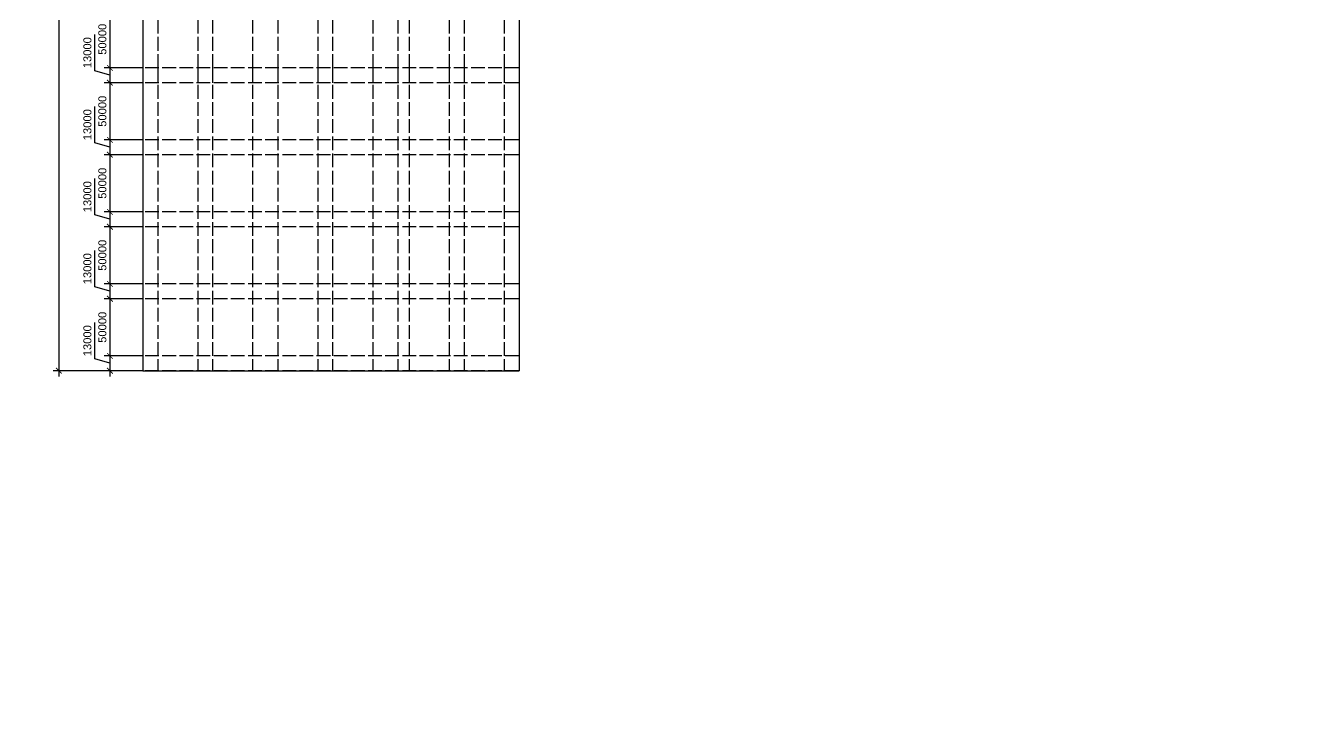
# Model space of a CAD drawing. Header units: millimetres. Extents: x -14568604 to 2614826, y -15966657 to 4339860.
# Drawn here: x -12661522 to -11545496, y 463822 to 1071884 of the extents above; entities that cross this region are included whole.
import ezdxf

# ---------------------------------------------------------------- set-up
doc = ezdxf.new("R2010")
doc.units = ezdxf.units.MM
doc.linetypes.add('ACAD_ISO02W100', pattern=[15, 12, -3])
doc.layers.add('kóty', color=150, linetype='Continuous')
doc.layers.add('základní mřížka', color=50, linetype='ACAD_ISO02W100')
doc.layers.add('master plan', color=7, linetype='Continuous', lineweight=30)
doc.styles.get("Standard").update_dxf_attribs({"font": 'arial.ttf'})
doc.dimstyles.new('k', dxfattribs={"dimtxt": 7000, "dimasz": 5000, "dimexe": 5000, "dimexo": 5000, "dimgap": 3000, "dimtad": 1, "dimtxsty": 'Standard', "dimblk": 'ARCHTICK', "dimcen": 2.5, "dimdle": 5000, "dimadec": 0, "dimazin": 0, "dimtfac": 1, "dimtmove": 0, "dimatfit": 3, "dimldrblk": 'ARCHTICK', "dimfxl": 1, "dimarcsym": 0})

# ---------------------------------------------------------------- blocks, each defined once
blk = doc.blocks.new('_ArchTick')
at = {"color": 0, "linetype": 'ByBlock', "const_width": 0.15}
blk.add_lwpolyline([(-0.5, -0.5), (0.5, 0.5)], dxfattribs=at)
blk = doc.blocks.new('*D37')
at = {"layer": 'Defpoints', "color": 0, "ltscale": 1000, "transparency": 16777216}
for p in [(-12558878, 1538842), (-12632347, 769842), (-12558878, 769842)]:
    blk.add_point(p, dxfattribs=at)
at = {"layer": 'kóty', "color": 0, "lineweight": -2, "ltscale": 1000, "transparency": 16777216}
for p, q in [((-12632347, 1543842), (-12632347, 764842)), ((-12563878, 1538842), (-12637347, 1538842)), ((-12563878, 769842), (-12637347, 769842))]:
    blk.add_line(p, q, dxfattribs=at)
at = {"layer": 'kóty', "color": 0, "lineweight": -2, "ltscale": 1000, "transparency": 16777216, "xscale": 5000, "yscale": 5000, "zscale": 5000}
for p, rotation in [((-12632347, 1538842), 90), ((-12632347, 769842), 270)]:
    blk.add_blockref('_ArchTick', p, dxfattribs=dict(at, rotation=rotation))
at = {"layer": 'kóty', "color": 0, "ltscale": 1000, "transparency": 16777216, "insert": (-12638921, 1154342), "char_height": 7000, "attachment_point": 5, "rotation": 90}
blk.add_mtext('769000', dxfattribs=at)
blk = doc.blocks.new('*D67')
at = {"layer": 'Defpoints', "color": 0, "ltscale": 1000, "transparency": 16777216}
for p in [(-12553878, 1084842), (-12587715, 1034842), (-12553878, 1034842)]:
    blk.add_point(p, dxfattribs=at)
at = {"layer": 'kóty', "color": 0, "lineweight": -2, "ltscale": 1000, "transparency": 16777216}
for p, q in [((-12558878, 1084842), (-12592715, 1084842)), ((-12587715, 1089842), (-12587715, 1029842)), ((-12558878, 1034842), (-12592715, 1034842))]:
    blk.add_line(p, q, dxfattribs=at)
at = {"layer": 'kóty', "color": 0, "lineweight": -2, "ltscale": 1000, "transparency": 16777216, "xscale": 5000, "yscale": 5000, "zscale": 5000}
for p, rotation in [((-12587715, 1084842), 90), ((-12587715, 1034842), 270)]:
    blk.add_blockref('_ArchTick', p, dxfattribs=dict(at, rotation=rotation))
at = {"layer": 'kóty', "color": 0, "ltscale": 1000, "transparency": 16777216, "insert": (-12594289, 1059842), "char_height": 7000, "attachment_point": 5, "rotation": 90}
blk.add_mtext('50000', dxfattribs=at)
blk = doc.blocks.new('*D68')
at = {"layer": 'Defpoints', "color": 0, "ltscale": 1000, "transparency": 16777216}
for p in [(-12553878, 1034842), (-12587715, 1021842), (-12553878, 1021842)]:
    blk.add_point(p, dxfattribs=at)
at = {"layer": 'kóty', "color": 0, "lineweight": -2, "ltscale": 1000, "transparency": 16777216}
for p, q in [((-12600792, 1032265), (-12600792, 1063925)), ((-12587715, 1039842), (-12587715, 1016842)), ((-12587715, 1028342), (-12600792, 1032265)), ((-12558878, 1034842), (-12592715, 1034842)), ((-12558878, 1021842), (-12592715, 1021842))]:
    blk.add_line(p, q, dxfattribs=at)
at = {"layer": 'kóty', "color": 0, "lineweight": -2, "ltscale": 1000, "transparency": 16777216, "xscale": 5000, "yscale": 5000, "zscale": 5000}
for p, rotation in [((-12587715, 1034842), 90), ((-12587715, 1021842), 270)]:
    blk.add_blockref('_ArchTick', p, dxfattribs=dict(at, rotation=rotation))
at = {"layer": 'kóty', "color": 0, "ltscale": 1000, "transparency": 16777216, "insert": (-12607368, 1048095), "char_height": 7000, "attachment_point": 5, "rotation": 90}
blk.add_mtext('13000', dxfattribs=at)
blk = doc.blocks.new('*D69')
at = {"layer": 'Defpoints', "color": 0, "ltscale": 1000, "transparency": 16777216}
for p in [(-12553878, 1021842), (-12587715, 971842), (-12553878, 971842)]:
    blk.add_point(p, dxfattribs=at)
at = {"layer": 'kóty', "color": 0, "lineweight": -2, "ltscale": 1000, "transparency": 16777216}
for p, q in [((-12587715, 1026842), (-12587715, 966842)), ((-12558878, 1021842), (-12592715, 1021842)), ((-12558878, 971842), (-12592715, 971842))]:
    blk.add_line(p, q, dxfattribs=at)
at = {"layer": 'kóty', "color": 0, "lineweight": -2, "ltscale": 1000, "transparency": 16777216, "xscale": 5000, "yscale": 5000, "zscale": 5000}
for p, rotation in [((-12587715, 1021842), 90), ((-12587715, 971842), 270)]:
    blk.add_blockref('_ArchTick', p, dxfattribs=dict(at, rotation=rotation))
at = {"layer": 'kóty', "color": 0, "ltscale": 1000, "transparency": 16777216, "insert": (-12594289, 996842), "char_height": 7000, "attachment_point": 5, "rotation": 90}
blk.add_mtext('50000', dxfattribs=at)
blk = doc.blocks.new('*D70')
at = {"layer": 'Defpoints', "color": 0, "ltscale": 1000, "transparency": 16777216}
for p in [(-12553878, 971842), (-12587715, 958842), (-12553878, 958842)]:
    blk.add_point(p, dxfattribs=at)
at = {"layer": 'kóty', "color": 0, "lineweight": -2, "ltscale": 1000, "transparency": 16777216}
for p, q in [((-12600792, 969265), (-12600792, 1000925)), ((-12558878, 971842), (-12592715, 971842)), ((-12587715, 976842), (-12587715, 953842)), ((-12587715, 965342), (-12600792, 969265)), ((-12558878, 958842), (-12592715, 958842))]:
    blk.add_line(p, q, dxfattribs=at)
at = {"layer": 'kóty', "color": 0, "lineweight": -2, "ltscale": 1000, "transparency": 16777216, "xscale": 5000, "yscale": 5000, "zscale": 5000}
for p, rotation in [((-12587715, 971842), 90), ((-12587715, 958842), 270)]:
    blk.add_blockref('_ArchTick', p, dxfattribs=dict(at, rotation=rotation))
at = {"layer": 'kóty', "color": 0, "ltscale": 1000, "transparency": 16777216, "insert": (-12607368, 985095), "char_height": 7000, "attachment_point": 5, "rotation": 90}
blk.add_mtext('13000', dxfattribs=at)
blk = doc.blocks.new('*D71')
at = {"layer": 'Defpoints', "color": 0, "ltscale": 1000, "transparency": 16777216}
for p in [(-12553878, 958842), (-12587715, 908842), (-12553878, 908842)]:
    blk.add_point(p, dxfattribs=at)
at = {"layer": 'kóty', "color": 0, "lineweight": -2, "ltscale": 1000, "transparency": 16777216}
for p, q in [((-12587715, 963842), (-12587715, 903842)), ((-12558878, 958842), (-12592715, 958842)), ((-12558878, 908842), (-12592715, 908842))]:
    blk.add_line(p, q, dxfattribs=at)
at = {"layer": 'kóty', "color": 0, "lineweight": -2, "ltscale": 1000, "transparency": 16777216, "xscale": 5000, "yscale": 5000, "zscale": 5000}
for p, rotation in [((-12587715, 958842), 90), ((-12587715, 908842), 270)]:
    blk.add_blockref('_ArchTick', p, dxfattribs=dict(at, rotation=rotation))
at = {"layer": 'kóty', "color": 0, "ltscale": 1000, "transparency": 16777216, "insert": (-12594289, 933842), "char_height": 7000, "attachment_point": 5, "rotation": 90}
blk.add_mtext('50000', dxfattribs=at)
blk = doc.blocks.new('*D72')
at = {"layer": 'Defpoints', "color": 0, "ltscale": 1000, "transparency": 16777216}
for p in [(-12553878, 908842), (-12587715, 895842), (-12553878, 895842)]:
    blk.add_point(p, dxfattribs=at)
at = {"layer": 'kóty', "color": 0, "lineweight": -2, "ltscale": 1000, "transparency": 16777216}
for p, q in [((-12600792, 906265), (-12600792, 937925)), ((-12587715, 902342), (-12600792, 906265)), ((-12558878, 908842), (-12592715, 908842)), ((-12587715, 913842), (-12587715, 890842)), ((-12558878, 895842), (-12592715, 895842))]:
    blk.add_line(p, q, dxfattribs=at)
at = {"layer": 'kóty', "color": 0, "lineweight": -2, "ltscale": 1000, "transparency": 16777216, "xscale": 5000, "yscale": 5000, "zscale": 5000}
for p, rotation in [((-12587715, 908842), 90), ((-12587715, 895842), 270)]:
    blk.add_blockref('_ArchTick', p, dxfattribs=dict(at, rotation=rotation))
at = {"layer": 'kóty', "color": 0, "ltscale": 1000, "transparency": 16777216, "insert": (-12607368, 922095), "char_height": 7000, "attachment_point": 5, "rotation": 90}
blk.add_mtext('13000', dxfattribs=at)
blk = doc.blocks.new('*D73')
at = {"layer": 'Defpoints', "color": 0, "ltscale": 1000, "transparency": 16777216}
for p in [(-12553878, 895842), (-12587715, 845842), (-12553878, 845842)]:
    blk.add_point(p, dxfattribs=at)
at = {"layer": 'kóty', "color": 0, "lineweight": -2, "ltscale": 1000, "transparency": 16777216}
for p, q in [((-12558878, 895842), (-12592715, 895842)), ((-12587715, 900842), (-12587715, 840842)), ((-12558878, 845842), (-12592715, 845842))]:
    blk.add_line(p, q, dxfattribs=at)
at = {"layer": 'kóty', "color": 0, "lineweight": -2, "ltscale": 1000, "transparency": 16777216, "xscale": 5000, "yscale": 5000, "zscale": 5000}
for p, rotation in [((-12587715, 895842), 90), ((-12587715, 845842), 270)]:
    blk.add_blockref('_ArchTick', p, dxfattribs=dict(at, rotation=rotation))
at = {"layer": 'kóty', "color": 0, "ltscale": 1000, "transparency": 16777216, "insert": (-12594289, 870842), "char_height": 7000, "attachment_point": 5, "rotation": 90}
blk.add_mtext('50000', dxfattribs=at)
blk = doc.blocks.new('*D74')
at = {"layer": 'Defpoints', "color": 0, "ltscale": 1000, "transparency": 16777216}
for p in [(-12553878, 845842), (-12587715, 832842), (-12553878, 832842)]:
    blk.add_point(p, dxfattribs=at)
at = {"layer": 'kóty', "color": 0, "lineweight": -2, "ltscale": 1000, "transparency": 16777216}
for p, q in [((-12600792, 843265), (-12600792, 874925)), ((-12587715, 850842), (-12587715, 827842)), ((-12587715, 839342), (-12600792, 843265)), ((-12558878, 845842), (-12592715, 845842)), ((-12558878, 832842), (-12592715, 832842))]:
    blk.add_line(p, q, dxfattribs=at)
at = {"layer": 'kóty', "color": 0, "lineweight": -2, "ltscale": 1000, "transparency": 16777216, "xscale": 5000, "yscale": 5000, "zscale": 5000}
for p, rotation in [((-12587715, 845842), 90), ((-12587715, 832842), 270)]:
    blk.add_blockref('_ArchTick', p, dxfattribs=dict(at, rotation=rotation))
at = {"layer": 'kóty', "color": 0, "ltscale": 1000, "transparency": 16777216, "insert": (-12607368, 859095), "char_height": 7000, "attachment_point": 5, "rotation": 90}
blk.add_mtext('13000', dxfattribs=at)
blk = doc.blocks.new('*D75')
at = {"layer": 'Defpoints', "color": 0, "ltscale": 1000, "transparency": 16777216}
for p in [(-12553878, 832842), (-12587715, 782842), (-12553878, 782842)]:
    blk.add_point(p, dxfattribs=at)
at = {"layer": 'kóty', "color": 0, "lineweight": -2, "ltscale": 1000, "transparency": 16777216}
for p, q in [((-12587715, 837842), (-12587715, 777842)), ((-12558878, 832842), (-12592715, 832842)), ((-12558878, 782842), (-12592715, 782842))]:
    blk.add_line(p, q, dxfattribs=at)
at = {"layer": 'kóty', "color": 0, "lineweight": -2, "ltscale": 1000, "transparency": 16777216, "xscale": 5000, "yscale": 5000, "zscale": 5000}
for p, rotation in [((-12587715, 832842), 90), ((-12587715, 782842), 270)]:
    blk.add_blockref('_ArchTick', p, dxfattribs=dict(at, rotation=rotation))
at = {"layer": 'kóty', "color": 0, "ltscale": 1000, "transparency": 16777216, "insert": (-12594289, 807842), "char_height": 7000, "attachment_point": 5, "rotation": 90}
blk.add_mtext('50000', dxfattribs=at)
blk = doc.blocks.new('*D76')
at = {"layer": 'Defpoints', "color": 0, "ltscale": 1000, "transparency": 16777216}
for p in [(-12553878, 782842), (-12587715, 769842), (-12553878, 769842)]:
    blk.add_point(p, dxfattribs=at)
at = {"layer": 'kóty', "color": 0, "lineweight": -2, "ltscale": 1000, "transparency": 16777216}
for p, q in [((-12600792, 780265), (-12600792, 811925)), ((-12558878, 782842), (-12592715, 782842)), ((-12587715, 787842), (-12587715, 764842)), ((-12587715, 776342), (-12600792, 780265)), ((-12558878, 769842), (-12592715, 769842))]:
    blk.add_line(p, q, dxfattribs=at)
at = {"layer": 'kóty', "color": 0, "lineweight": -2, "ltscale": 1000, "transparency": 16777216, "xscale": 5000, "yscale": 5000, "zscale": 5000}
for p, rotation in [((-12587715, 782842), 90), ((-12587715, 769842), 270)]:
    blk.add_blockref('_ArchTick', p, dxfattribs=dict(at, rotation=rotation))
at = {"layer": 'kóty', "color": 0, "ltscale": 1000, "transparency": 16777216, "insert": (-12607368, 796095), "char_height": 7000, "attachment_point": 5, "rotation": 90}
blk.add_mtext('13000', dxfattribs=at)

msp = doc.modelspace()

# ---------------------------------------------------------------- linework, layer by layer
at = {"layer": 'master plan', "ltscale": 1000}
for points in [[(-12558878.225, 1538841.963), (-12229878.225, 1538841.963), (-12229878.225, 769841.963)], [(-12558878.225, 1538841.963), (-12558878.225, 769841.963)], [(-12558878.225, 769841.963), (-12229878.225, 769841.963)]]:
    msp.add_lwpolyline(points, dxfattribs=at)
at = {"layer": 'základní mřížka', "ltscale": 1000}
for points in [[(-12558878.225, 1538841.963), (-12558878.225, 769841.963)], [(-12229878.225, 1538841.963), (-12229878.225, 769841.963)], [(-12545878.225, 1286841.963), (-12545878.225, 1021841.963)], [(-12510878.225, 1286841.963), (-12510878.225, 1021841.963)], [(-12497878.225, 1286841.963), (-12497878.225, 1021841.963)], [(-12462878.225, 1286841.963), (-12462878.225, 1021841.963)], [(-12440878.225, 1286841.963), (-12440878.225, 1021841.963)], [(-12405878.225, 1286841.963), (-12405878.225, 1021841.963)], [(-12392878.225, 1286841.963), (-12392878.225, 1021841.963)], [(-12357878.225, 1286841.963), (-12357878.225, 1021841.963)], [(-12335878.225, 1286841.963), (-12335878.225, 1021841.963)], [(-12325878.225, 1286841.963), (-12325878.225, 1021841.963)], [(-12290878.225, 1286841.963), (-12290878.225, 1021841.963)], [(-12290878.225, 1286841.963), (-12290878.225, 1021841.963)], [(-12277878.225, 1286841.963), (-12277878.225, 1021841.963)], [(-12242878.225, 1286841.963), (-12242878.225, 1021841.963)], [(-12229878.225, 1034841.963), (-12558878.225, 1034841.963)], [(-12545878.225, 1034841.963), (-12545878.225, 769841.963)], [(-12510878.225, 1034841.963), (-12510878.225, 769841.963)], [(-12497878.225, 1034841.963), (-12497878.225, 769841.963)], [(-12462878.225, 1034841.963), (-12462878.225, 769841.963)], [(-12440878.225, 1034841.963), (-12440878.225, 769841.963)], [(-12405878.225, 1034841.963), (-12405878.225, 769841.963)], [(-12392878.225, 1034841.963), (-12392878.225, 769841.963)], [(-12357878.225, 1034841.963), (-12357878.225, 769841.963)], [(-12335878.225, 1034841.963), (-12335878.225, 769841.963)], [(-12325878.225, 1034841.963), (-12325878.225, 769841.963)], [(-12290878.225, 1034841.963), (-12290878.225, 769841.963)], [(-12290878.225, 1034841.963), (-12290878.225, 769841.963)], [(-12277878.225, 1034841.963), (-12277878.225, 769841.963)], [(-12242878.225, 1034841.963), (-12242878.225, 769841.963)], [(-12229878.225, 1021841.963), (-12558878.225, 1021841.963)], [(-12229878.225, 1021841.963), (-12558878.225, 1021841.963)], [(-12229878.225, 1021841.963), (-12558878.225, 1021841.963)], [(-12229878.225, 971841.963), (-12558878.225, 971841.963)], [(-12229878.225, 958841.963), (-12558878.225, 958841.963)], [(-12229878.225, 908841.963), (-12558878.225, 908841.963)], [(-12229878.225, 895841.963), (-12558878.225, 895841.963)], [(-12229878.225, 895841.963), (-12558878.225, 895841.963)], [(-12229878.225, 845841.963), (-12558878.225, 845841.963)], [(-12229878.225, 832841.963), (-12558878.225, 832841.963)], [(-12229878.225, 832841.963), (-12558878.225, 832841.963)], [(-12229878.225, 782841.963), (-12558878.225, 782841.963)], [(-12229878.225, 769841.963), (-12558878.225, 769841.963)], [(-12229878.225, 769841.963), (-12558878.225, 769841.963)]]:
    msp.add_lwpolyline(points, dxfattribs=at)
msp.add_circle((-9853857.213, 796511.311), 3492437.752, dxfattribs=at)

# ---------------------------------------------------------------- dimensions: what is measured, and where the dimension line sits
at = {"layer": 'kóty', "ltscale": 1000}
for base, p1, p2, picture, middle in [((-12632346.666, 769841.963), (-12558878.225, 1538841.963), (-12558878.225, 769841.963), '*D37', (-12638920.677, 1154341.963)), ((-12587715.242, 1034841.963), (-12553878.225, 1084841.963), (-12553878.225, 1034841.963), '*D67', (-12594289.253, 1059841.963))]:
    dim = msp.add_linear_dim(base=base, p1=p1, p2=p2, angle=90, dimstyle='k', dxfattribs=at)
    dim.commit()
    dim.dimension.update_dxf_attribs({"geometry": picture, "text_midpoint": middle})
for base, p1, p2, picture, middle in [((-12587715.242, 1021841.963), (-12553878.225, 1034841.963), (-12553878.225, 1021841.963), '*D68', (-12607368.039, 1035264.883)), ((-12587715.242, 971841.963), (-12553878.225, 1021841.963), (-12553878.225, 971841.963), '*D69', (-12594289.253, 996841.963)), ((-12587715.242, 958841.963), (-12553878.225, 971841.963), (-12553878.225, 958841.963), '*D70', (-12607368.039, 972264.883)), ((-12587715.242, 908841.963), (-12553878.225, 958841.963), (-12553878.225, 908841.963), '*D71', (-12594289.253, 933841.963)), ((-12587715.242, 895841.963), (-12553878.225, 908841.963), (-12553878.225, 895841.963), '*D72', (-12607368.039, 909264.883)), ((-12587715.242, 845841.963), (-12553878.225, 895841.963), (-12553878.225, 845841.963), '*D73', (-12594289.253, 870841.963)), ((-12587715.242, 832841.963), (-12553878.225, 845841.963), (-12553878.225, 832841.963), '*D74', (-12607368.039, 846264.883)), ((-12587715.242, 782841.963), (-12553878.225, 832841.963), (-12553878.225, 782841.963), '*D75', (-12594289.253, 807841.963)), ((-12587715.242, 769841.963), (-12553878.225, 782841.963), (-12553878.225, 769841.963), '*D76', (-12607368.039, 783264.883))]:
    dim = msp.add_linear_dim(base=base, p1=p1, p2=p2, angle=90, dimstyle='k', override={"dimtmove": 1}, dxfattribs=at)
    dim.commit()
    dim.dimension.update_dxf_attribs({"geometry": picture, "text_midpoint": middle})

doc.saveas('drawing.dxf')
